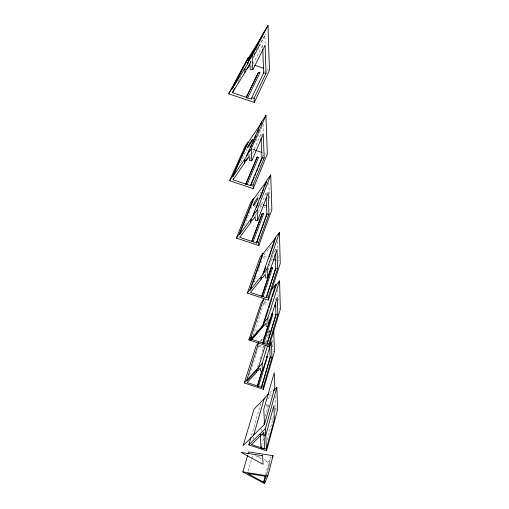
<?xml version="1.0" encoding="UTF-8"?>
<svg xmlns="http://www.w3.org/2000/svg" width="509" height="509" viewBox="0 0 509 509"><rect width="100%" height="100%" fill="white"/><g stroke="black" fill="none" stroke-linecap="round" stroke-linejoin="round"><path stroke-width="0.38" stroke-dasharray="2.54 1.91" d="M266.112 476.462L271.004 457.756M266.811 474.585L269.732 463.387L264.292 460.422M265.583 474.7L268.911 462.007L271.081 456.974M267.212 439.859L273.645 416.146M274.885 411.552L275.923 407.728L275.49 395.97M261.607 445.699L263.484 438.885M261.053 431.403L261.69 429.132M262.968 424.589L263.395 423.074M265.31 416.26L268.504 404.903M248.118 471.251L251.478 459.373M251.688 458.628L252.534 455.657M252.973 439.242L253.635 436.964M251.446 435.717L260.735 403.79M257.439 367.415L258.839 362.892M260.004 359.125L261.397 354.601M262.332 351.585L263.961 346.305M266.315 342.042L269.783 330.767M271.577 309.071L272.048 307.576M249.499 375.031L258.006 348.092M258.241 347.342L258.712 345.846M266.264 322.464L266.735 320.975M253.1 335.641L264.063 302.161L265.59 300.367M267.925 270.317L275.006 249.308L277.036 249.525M265.494 273.657L266.252 271.437M253.876 282.813L256.746 274.65M257.789 271.685L261.696 260.557M258.445 212.431L266.016 192.669L268.173 192.866M255.448 215.873L256.301 213.665M244.333 225.722L252.12 206.12M262.695 156.848L263.293 155.404M250.065 159.139L250.689 157.701M252.553 153.387L260.958 133.988L263.236 134.166M249.213 156.238L250.791 152.636M255.823 141.108L263.07 124.533L263.433 133.842M248.303 156.015L248.933 154.577M240.719 162.645L246.782 149.067M264.693 71.928L265.38 70.496M251.281 67.436L252.706 64.668M253.056 63.975L262.644 45.282L265.106 45.422M249.804 63.778L251.236 61.01M253.393 56.862L259.507 45.11L253.215 56.607M250.339 63.695L251.427 61.589M253.253 58.077L265.844 33.81M249.601 63.542L251.408 60.075M238.212 81.644L240.744 76.821M254.156 54.508L255.155 52.472M256.237 49.653L264.909 35.605L265.208 44.168M249.957 61.373L250.288 60.895M257.586 196.646L260.85 192.173M271.138 246.184L263.255 256.103L266.996 257.357M256.046 331.614L259.119 328.089M260.15 341.1L263.567 337.27M268.288 331.957L270.012 330.017M260.653 341.386L262.733 339.058M268.447 332.644L270.005 330.895M267.219 335.838L269.286 333.529M266.665 341.781L265.673 342.881L265.615 341.647M269.827 392.732L273.702 388.774M269.083 395.296L272.423 391.892M267.658 399.037L271.488 395.149M271.386 418.792L273.651 419.123M247.972 63.033L249.48 63.536M267.18 69.612L268.682 70.115M252.439 149.01L255.416 150.002M264.343 152.986L265.832 153.483M252.528 149.341L255.442 150.32M261.06 204.173L262.498 204.656M259.45 205.451L263.108 206.673M263.834 206.921L265.297 207.411M269.681 208.875L271.144 209.364M271.482 258.858L272.97 259.355M262.479 257.465L266.913 258.954M264.063 302.161L268.364 303.606M263.395 303.428L267.817 304.91M278.881 308.619L280.357 309.109M258.947 345.096L263.98 346.782M258.407 346.26L263.516 347.971M273.002 351.159L274.466 351.649M266.252 404.477L268.485 405.228M265.883 405.52L268.822 406.506M274.701 408.485L277.647 409.471M257.955 456.039L261.378 457.903M264.12 459.398L268.911 462.007M255.454 455.612L261.575 458.946M260.958 133.988L261.06 136.361M266.016 192.669L266.105 195.042M272.239 340.158L272.601 349.677M268.841 182.858L269.484 200.82M262.644 45.282L262.759 48.45M275.401 298.656L275.452 300.227M275.006 249.308L275.076 251.681M277.634 241.298L277.838 248.43M278.041 255.563L278.207 261.111M277.895 289.863L278.2 299.973M255.194 206.393A4.613 0.579 -58.9 0 1 255.302 204.898"/><path stroke-width="0.76" d="M247.584 455.619L242.876 471.926L264.47 483.55L267.823 475.921L273.072 455.695L248.653 451.909L248.01 454.136M264.47 483.55L265.055 481.31M263.624 482.169L266.112 476.462L247.489 473.478L263.624 482.169L265.189 476.195M251.007 437.237L248.793 444.834L266.544 450.809L277.647 409.471L276.877 387.362L273.537 390.759M260.983 447.971L260.201 434.431L265.755 435.265L273.874 405.667L274.408 419.231L266.442 448.804L260.983 447.971L261.397 446.457M266.544 450.809L265.424 428.724L276.877 387.362M264.54 424.417L274.809 387.648L274.256 372.683L263.77 409.433L264.54 424.417L253.73 434.979M258.839 342.576L256.218 345.522L244.282 382.908L263.427 389.334L263.306 387.012L271.984 357.471L271.373 341.762L262.504 371.239L260.589 370.978L260.443 368.179L258.146 370.654L256.511 370.431L256.619 372.295L247.132 382.52L261.454 387.33L270.597 356.453M263.427 389.334L274.466 351.649L273.677 329.94M261.454 387.33L270.171 357.235L269.713 346.241M257.408 385.968L261.963 370.857M257.42 386.191L261.976 371.08M258.527 386.35L267.378 356.866L266.296 356.504M263.738 299.655L261.181 302.683L248.869 339.847L269.032 346.61L268.924 344.039L277.831 314.638L277.297 297.307L268.192 326.568L266.162 326.314L266.029 323.209L263.586 325.995M269.032 346.61L280.357 309.109L279.562 280.898L274.968 286.344M262.504 371.239L262.116 363.604L267.6 345.586M268.09 325.703L262.701 342.996L266.964 344.428L275.923 314.409L275.528 302.594M267.193 343.677L276.12 314.467M256.619 372.295L257.312 370.03M265.393 345.051L258.464 367.6L259.005 367.905L247.234 380.63L246.706 380.331L258.591 342.85M263.885 343.39L272.977 314.053L271.844 313.678L271.138 315.93M268.561 324.201L270.673 317.431M262.714 343.244L270.68 317.68M271.151 316.178L271.851 313.919L272.977 314.053M268.192 326.568L267.836 318.093L279.562 280.898M262.701 342.996L251.879 339.363L261.963 327.847L262.44 326.352M268.383 309.618L263.14 326.097L250.6 340.419L250.04 340.101L262.568 325.766L275.713 284.582L276.247 284.9L272.436 296.881M268.86 308.117L271.959 298.382M262.816 253.495L260.258 256.721L247.355 293.044L268.402 300.1L280.23 263.414L279.403 232.53L275.433 237.544L263.026 273.772L263.331 273.957L250.288 289.977L249.989 289.806L262.816 253.495L263.096 253.667L250.288 289.977M268.402 300.1L268.288 297.275L277.602 268.51L277.036 249.525L267.511 278.054L265.393 277.819L265.246 274.396L262.695 277.52L260.894 277.316L261.002 279.587L250.492 292.459L266.245 297.74L275.522 269.331M266.245 297.74L275.611 268.294L275.153 254.055M250.6 340.419L251.096 338.924M251.879 339.363L252.369 337.874M250.04 340.101L263.605 298.942L264.133 299.254M263.026 296.658L272.544 267.957L271.354 267.562L261.791 296.244M261.804 296.518L271.354 267.562M263.026 273.772L267.13 268.727L279.403 232.53M263.586 273.218L265.857 266.563M269.146 256.95L275.719 237.722L275.433 237.544M261.002 279.587L261.772 277.341M253.355 198.847L250.683 202.518L236.399 238.072L258.801 245.573L271.876 209.606L270.712 174.962L266.551 180.689L252.795 215.956L253.119 216.16L239.472 234.547L239.154 234.356L253.355 198.847L253.654 199.032L239.472 234.547M258.801 245.573L258.648 242.386L268.956 214.194L268.173 192.866L257.605 220.702L255.359 220.48L255.162 216.611L252.489 220.2L250.574 220.009L250.714 222.579L239.72 237.34L256.485 242.952L259.456 234.897M259.997 233.434L267.009 214.391M256.485 242.952L266.837 213.99L266.194 197.409M253.062 241.807L263.592 213.678L262.332 213.258L251.745 241.368M251.764 241.673L262.332 213.258M252.795 215.956L257.102 210.153L270.712 174.962M253.978 213.952L254.837 211.75M256.555 207.341L258.273 202.926M259.991 198.516L263.999 188.228M264.572 186.758L266.57 181.611M250.714 222.579L251.853 219.653M247.788 142.386L245.001 146.522L229.565 180.682L253.234 188.597L267.32 153.979L265.927 115.441L261.575 121.912L246.706 155.557L247.056 155.773L232.778 176.68L232.441 176.47L247.788 142.386L248.106 142.59L232.778 176.68M253.234 188.597L253.056 185.034L264.165 157.905L263.236 134.166L251.821 160.774L249.442 160.577L249.213 156.238L246.413 160.322L244.39 160.15L244.555 163.026L233.058 179.798L250.778 185.721L254.354 177.056M250.778 185.721L250.727 184.831L261.938 157.72L261.123 137.945M254.945 175.618L255.842 173.448M256.441 172.004L257.929 168.396M258.521 166.952L259.418 164.789M260.016 163.344L262.396 157.567M247.158 184.512L258.521 157.44L257.191 156.995L245.771 184.048M245.79 184.385L257.191 156.995M272.162 457.795L273.072 455.695M244.555 163.026L245.822 160.15M246.706 155.557L251.223 148.946L265.927 115.441M246.413 160.322L247.355 158.165M248.952 151.478L249.582 150.047M250.848 147.184L251.796 145.033M252.426 143.602L254.322 139.301M254.952 137.869L255.9 135.725M257.478 132.143L258.426 129.992M260.64 124.979L261.27 123.547M233.058 179.798L233.695 178.366M248.367 57.434L228.643 93.828L254.309 102.392L269.439 70.363L268.014 25.45L263.287 33.142L247.247 63.676L247.628 63.924L232.129 89.011L231.76 88.776L248.367 57.434L248.71 57.663L232.129 89.011M254.309 102.392L254.112 98.212L266.067 73.131L265.106 45.422L252.801 69.669L250.218 69.51L249.97 64.401L246.929 69.307L244.727 69.173L244.905 72.564L232.435 92.67L246.216 97.27L246.235 97.671L251.643 99.083L251.592 98.04L263.662 72.984L262.79 49.239M247.718 97.773L259.965 72.755L258.534 72.278L246.216 97.27M246.235 97.671L258.534 72.278M247.285 68.62L249.442 64.471M244.905 72.564L247.438 67.71M232.435 92.67L234.598 88.534M257.09 45.867L257.821 44.48M247.247 63.676L252.159 55.716L268.014 25.45M248.71 57.663L262.396 35.395M228.643 93.828L231.76 88.776M248.106 142.59L261.467 122.758M229.565 180.682L232.441 176.47M253.654 199.032L266.404 181.503M236.399 238.072L239.154 234.356M263.096 253.667L275.719 237.722M247.355 293.044L249.989 289.806M271.679 289.366L275.713 284.582M248.869 339.847L251.949 336.315M263.732 322.795L267.836 318.093M244.282 382.908L262.116 363.604M268.72 393.864L264.292 398.382L253.622 435.335L243.2 445.515L254.023 409.109L264.184 398.744M248.793 444.834L265.424 428.724M258.547 72.666L259.965 72.755M263.662 72.984L266.067 73.131M251.592 98.04L254.112 98.212M257.21 157.332L258.521 157.44M261.938 157.72L264.165 157.905M250.727 184.831L253.056 185.034M262.345 213.557L263.592 213.678M266.837 213.99L268.956 214.194M256.447 242.157L258.648 242.386M271.367 267.829L272.544 267.957M275.611 268.294L277.602 268.51M266.213 297.033L268.288 297.275M275.923 314.409L277.831 314.638M266.939 343.785L268.924 344.039M266.302 356.726L267.378 356.866M270.171 357.235L271.984 357.471M261.422 386.751L263.306 387.012M242.876 471.926L267.823 475.921M254.761 65.298L263.808 68.314M255.442 150.32L262.001 152.509M263.223 204.898L266.824 206.107M273.721 259.609L275.961 260.36M274.822 305.769L276.26 306.253M262.568 325.766L263.14 326.097M261.575 121.912L261.9 122.115M263.287 33.142L263.643 33.371M251.223 148.946L251.821 160.774M261.893 326.473L261.963 327.847M257.102 210.153L257.605 220.702M252.159 55.716L252.801 69.669M267.13 268.727L267.511 278.054M253.533 51.123L248.023 60.399L253.533 51.123M263.853 432.593L251.44 444.573L264.725 449.04L263.853 432.593M262.606 455.714L241.094 452.374L263.089 464.323L262.606 455.714M248.92 146.007A4.899 0.394 -58.9 0 0 252.547 139.396A4.899 0.394 -58.9 0 0 248.532 145.332A4.899 0.394 -58.9 0 0 248.92 146.007M254.621 204.249A4.613 0.566 -58.9 0 0 258.038 197.804A4.613 0.566 -58.9 0 0 254.201 203.059A4.613 0.566 -58.9 0 0 254.621 204.249"/></g></svg>
